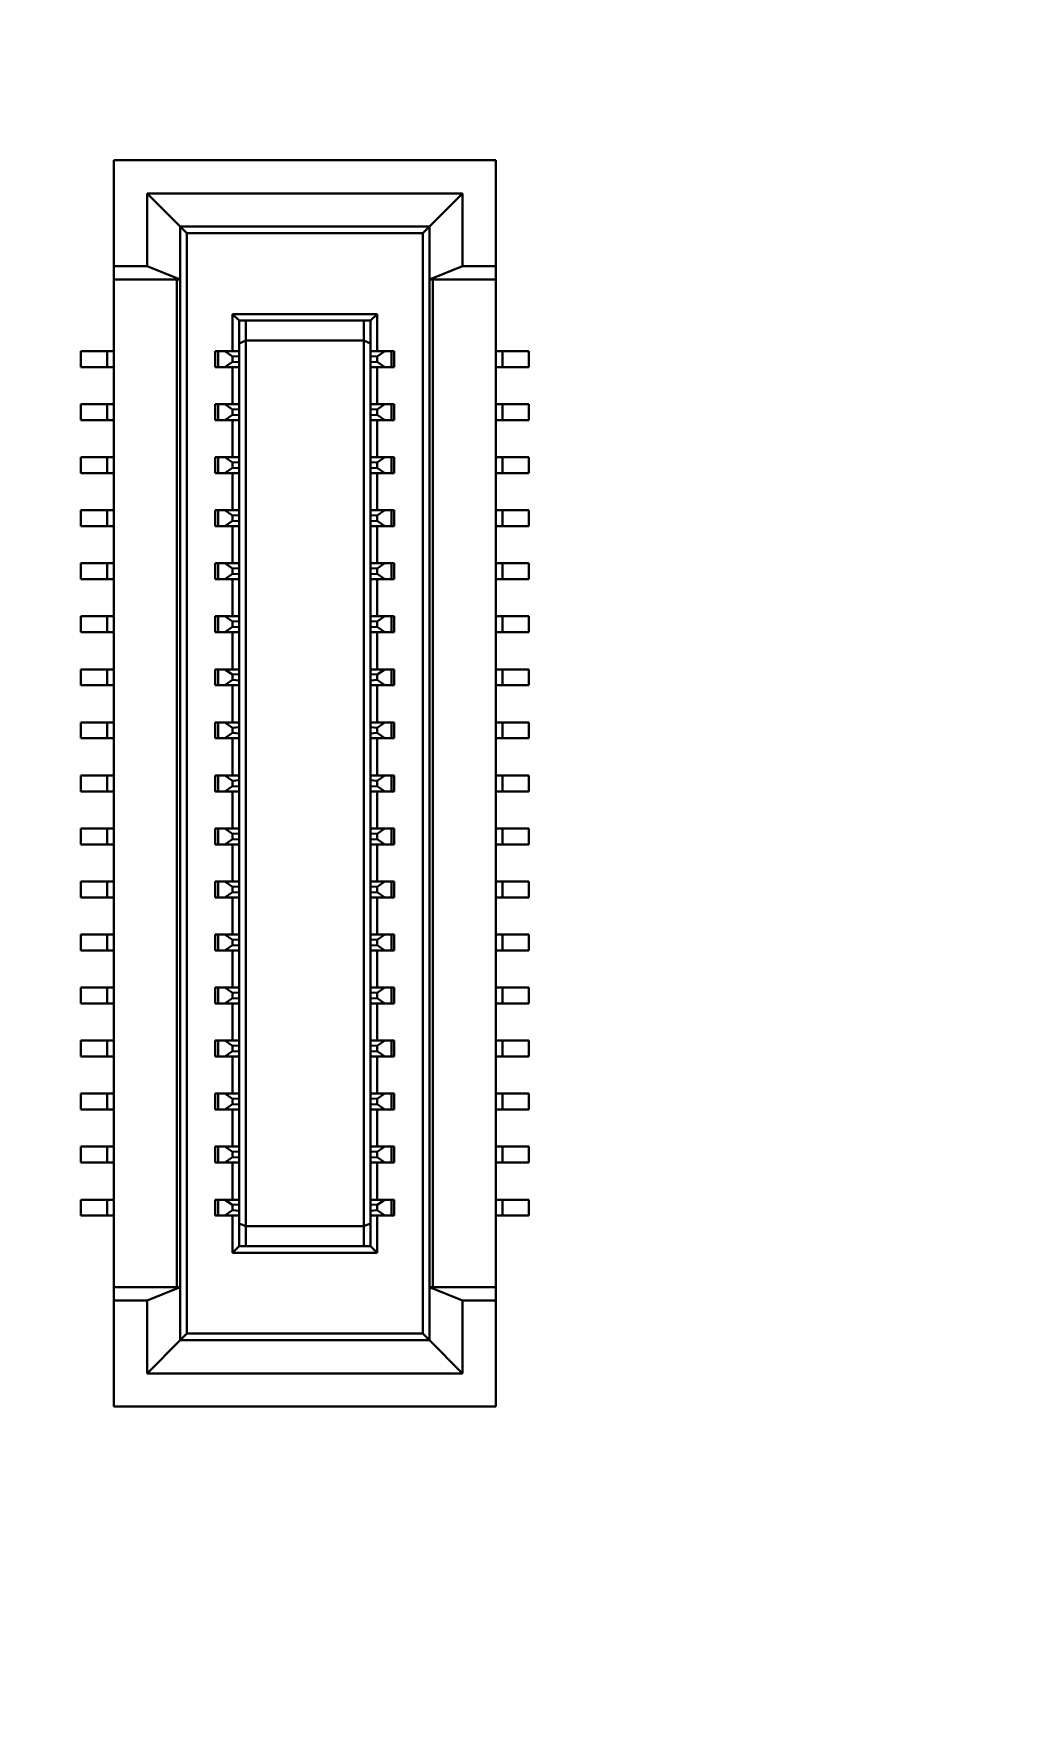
# Model space of a CAD drawing. Header units: millimetres. Extents: x 15 to 205, y 5 to 292.
# Drawn here: x 81.18 to 88.51, y 200.99 to 213.68 of the extents above; entities that cross this region are included whole.
import ezdxf

# ---------------------------------------------------------------- set-up
doc = ezdxf.new("R2010")
doc.units = ezdxf.units.MM
doc.layers.add('Geometries', color=7, linetype='Continuous')

msp = doc.modelspace()

# ---------------------------------------------------------------- linework, layer by layer
at = {"layer": 'Geometries', "linetype": 'Continuous', "lineweight": 40}
for p, q in [((84.669, 212.73), (81.789, 212.73)), ((81.789, 212.73), (81.789, 211.93)), ((84.669, 212.73), (84.669, 211.93)), ((82.039, 212.48), (82.039, 211.93)), ((84.419, 212.48), (82.039, 212.48)), ((82.039, 212.48), (82.289, 212.23)), ((84.419, 212.48), (84.169, 212.23)), ((84.419, 212.48), (84.419, 211.93)), ((82.289, 212.23), (82.289, 211.83)), ((84.169, 212.23), (82.289, 212.23)), ((82.289, 212.23), (82.339, 212.18)), ((84.119, 212.18), (84.169, 212.23)), ((84.169, 211.83), (84.169, 212.23)), ((82.339, 203.88), (82.339, 212.18)), ((84.119, 212.18), (82.339, 212.18)), ((84.119, 203.88), (84.119, 212.18)), ((82.039, 211.93), (81.789, 211.93)), ((81.789, 211.93), (81.789, 211.83)), ((81.789, 211.29), (81.789, 211.83)), ((82.264, 211.83), (81.789, 211.83)), ((82.039, 211.93), (82.289, 211.83)), ((82.264, 211.83), (82.289, 211.83)), ((82.264, 211.83), (82.264, 204.23)), ((82.289, 204.23), (82.289, 211.83)), ((84.419, 211.93), (84.169, 211.83)), ((84.194, 211.83), (84.169, 211.83)), ((84.169, 204.23), (84.169, 211.83)), ((84.669, 211.83), (84.194, 211.83)), ((84.194, 204.23), (84.194, 211.83)), ((84.419, 211.93), (84.669, 211.93)), ((84.669, 211.93), (84.669, 211.83)), ((84.669, 211.83), (84.669, 211.29)), ((82.684, 211.57), (82.684, 211.29)), ((83.774, 211.57), (82.684, 211.57)), ((82.734, 211.52), (82.684, 211.57)), ((83.724, 211.52), (83.774, 211.57)), ((83.774, 211.57), (83.774, 211.29)), ((82.734, 211.52), (82.784, 211.52)), ((82.734, 211.52), (82.734, 211.349)), ((82.784, 211.52), (83.674, 211.52)), ((82.784, 211.52), (82.784, 211.37)), ((83.674, 211.52), (83.674, 211.37)), ((83.724, 211.52), (83.674, 211.52)), ((83.724, 211.52), (83.724, 211.349)), ((82.734, 211.349), (82.784, 211.37)), ((82.734, 211.29), (82.734, 211.349)), ((82.784, 211.37), (83.674, 211.37)), ((82.784, 204.69), (82.784, 211.37)), ((83.724, 211.349), (83.674, 211.37)), ((83.674, 211.37), (83.674, 204.69)), ((83.724, 211.349), (83.724, 211.29)), ((81.539, 211.29), (81.739, 211.29)), ((81.539, 211.29), (81.539, 211.17)), ((81.789, 211.29), (81.739, 211.29)), ((81.739, 211.29), (81.739, 211.17)), ((81.789, 211.17), (81.789, 211.29)), ((82.554, 211.29), (82.554, 211.17)), ((82.554, 211.29), (82.576, 211.29)), ((82.625, 211.29), (82.576, 211.29)), ((82.576, 211.29), (82.576, 211.17)), ((82.684, 211.25), (82.625, 211.29)), ((82.684, 211.29), (82.625, 211.29)), ((82.684, 211.21), (82.625, 211.17)), ((82.734, 211.29), (82.684, 211.29)), ((82.734, 211.253), (82.684, 211.25)), ((82.684, 211.25), (82.684, 211.21)), ((82.734, 211.207), (82.684, 211.21)), ((82.734, 211.253), (82.734, 211.29)), ((82.734, 211.207), (82.734, 211.253)), ((82.734, 211.17), (82.734, 211.207)), ((83.724, 211.29), (83.774, 211.29)), ((83.724, 211.29), (83.724, 211.253)), ((83.724, 211.253), (83.724, 211.207)), ((83.724, 211.253), (83.774, 211.25)), ((83.724, 211.207), (83.774, 211.21)), ((83.724, 211.207), (83.724, 211.17)), ((83.774, 211.25), (83.832, 211.29)), ((83.774, 211.29), (83.832, 211.29)), ((83.774, 211.25), (83.774, 211.21)), ((83.774, 211.21), (83.832, 211.17)), ((83.832, 211.29), (83.882, 211.29)), ((83.904, 211.29), (83.882, 211.29)), ((83.882, 211.29), (83.882, 211.17)), ((83.904, 211.17), (83.904, 211.29)), ((84.669, 211.29), (84.669, 211.17)), ((84.669, 211.29), (84.719, 211.29)), ((84.919, 211.29), (84.719, 211.29)), ((84.719, 211.29), (84.719, 211.17)), ((84.919, 211.29), (84.919, 211.17)), ((81.539, 211.17), (81.739, 211.17)), ((81.789, 211.17), (81.739, 211.17)), ((81.789, 210.89), (81.789, 211.17)), ((82.554, 211.17), (82.576, 211.17)), ((82.625, 211.17), (82.576, 211.17)), ((82.625, 211.17), (82.684, 211.17)), ((82.684, 211.17), (82.684, 210.89)), ((82.684, 211.17), (82.734, 211.17)), ((82.734, 210.89), (82.734, 211.17)), ((83.774, 211.17), (83.724, 211.17)), ((83.724, 211.17), (83.724, 210.89)), ((83.774, 211.17), (83.774, 210.89)), ((83.832, 211.17), (83.774, 211.17)), ((83.832, 211.17), (83.882, 211.17)), ((83.904, 211.17), (83.882, 211.17)), ((84.669, 211.17), (84.669, 210.89)), ((84.669, 211.17), (84.719, 211.17)), ((84.919, 211.17), (84.719, 211.17)), ((81.539, 210.89), (81.539, 210.77)), ((81.539, 210.89), (81.739, 210.89)), ((81.789, 210.89), (81.739, 210.89)), ((81.739, 210.89), (81.739, 210.77)), ((81.789, 210.77), (81.789, 210.89)), ((82.554, 210.89), (82.554, 210.77)), ((82.554, 210.89), (82.576, 210.89)), ((82.576, 210.89), (82.576, 210.77)), ((82.625, 210.89), (82.576, 210.89)), ((82.684, 210.85), (82.625, 210.89)), ((82.684, 210.89), (82.625, 210.89)), ((82.684, 210.81), (82.625, 210.77)), ((82.734, 210.89), (82.684, 210.89)), ((82.734, 210.853), (82.684, 210.85)), ((82.684, 210.85), (82.684, 210.81)), ((82.734, 210.807), (82.684, 210.81)), ((82.734, 210.853), (82.734, 210.89)), ((82.734, 210.807), (82.734, 210.853)), ((82.734, 210.77), (82.734, 210.807)), ((83.724, 210.89), (83.724, 210.853)), ((83.724, 210.89), (83.774, 210.89)), ((83.724, 210.853), (83.774, 210.85)), ((83.724, 210.853), (83.724, 210.807)), ((83.724, 210.807), (83.774, 210.81)), ((83.724, 210.807), (83.724, 210.77)), ((83.774, 210.89), (83.832, 210.89)), ((83.774, 210.85), (83.832, 210.89)), ((83.774, 210.85), (83.774, 210.81)), ((83.774, 210.81), (83.832, 210.77)), ((83.832, 210.89), (83.882, 210.89)), ((83.904, 210.89), (83.882, 210.89)), ((83.882, 210.89), (83.882, 210.77)), ((83.904, 210.77), (83.904, 210.89)), ((84.669, 210.89), (84.719, 210.89)), ((84.669, 210.89), (84.669, 210.77)), ((84.919, 210.89), (84.719, 210.89)), ((84.719, 210.89), (84.719, 210.77)), ((84.919, 210.89), (84.919, 210.77)), ((81.539, 210.77), (81.739, 210.77)), ((81.789, 210.77), (81.739, 210.77)), ((81.789, 210.49), (81.789, 210.77)), ((82.554, 210.77), (82.576, 210.77)), ((82.625, 210.77), (82.576, 210.77)), ((82.625, 210.77), (82.684, 210.77)), ((82.684, 210.77), (82.684, 210.49)), ((82.684, 210.77), (82.734, 210.77)), ((82.734, 210.49), (82.734, 210.77)), ((83.724, 210.77), (83.724, 210.49)), ((83.774, 210.77), (83.724, 210.77)), ((83.774, 210.77), (83.774, 210.49)), ((83.832, 210.77), (83.774, 210.77)), ((83.832, 210.77), (83.882, 210.77)), ((83.904, 210.77), (83.882, 210.77)), ((84.669, 210.77), (84.719, 210.77)), ((84.669, 210.77), (84.669, 210.49)), ((84.919, 210.77), (84.719, 210.77)), ((81.539, 210.49), (81.739, 210.49)), ((81.539, 210.49), (81.539, 210.37)), ((81.739, 210.49), (81.739, 210.37)), ((81.789, 210.49), (81.739, 210.49)), ((81.789, 210.37), (81.789, 210.49)), ((82.554, 210.49), (82.576, 210.49)), ((82.554, 210.49), (82.554, 210.37)), ((82.625, 210.49), (82.576, 210.49)), ((82.576, 210.49), (82.576, 210.37)), ((82.684, 210.49), (82.625, 210.49)), ((82.684, 210.45), (82.625, 210.49)), ((82.734, 210.49), (82.684, 210.49)), ((82.734, 210.453), (82.684, 210.45)), ((82.684, 210.45), (82.684, 210.41)), ((82.734, 210.453), (82.734, 210.49)), ((82.734, 210.407), (82.734, 210.453)), ((83.724, 210.49), (83.724, 210.453)), ((83.724, 210.49), (83.774, 210.49)), ((83.724, 210.453), (83.724, 210.407)), ((83.724, 210.453), (83.774, 210.45)), ((83.774, 210.49), (83.832, 210.49)), ((83.774, 210.45), (83.832, 210.49)), ((83.774, 210.45), (83.774, 210.41)), ((83.832, 210.49), (83.882, 210.49)), ((83.904, 210.49), (83.882, 210.49)), ((83.882, 210.49), (83.882, 210.37)), ((83.904, 210.37), (83.904, 210.49)), ((84.669, 210.49), (84.669, 210.37)), ((84.669, 210.49), (84.719, 210.49)), ((84.919, 210.49), (84.719, 210.49)), ((84.719, 210.49), (84.719, 210.37)), ((84.919, 210.49), (84.919, 210.37)), ((81.539, 210.37), (81.739, 210.37)), ((81.789, 210.37), (81.739, 210.37)), ((81.789, 210.09), (81.789, 210.37)), ((82.554, 210.37), (82.576, 210.37)), ((82.625, 210.37), (82.576, 210.37)), ((82.684, 210.41), (82.625, 210.37)), ((82.625, 210.37), (82.684, 210.37)), ((82.734, 210.407), (82.684, 210.41)), ((82.684, 210.37), (82.684, 210.09)), ((82.684, 210.37), (82.734, 210.37)), ((82.734, 210.37), (82.734, 210.407)), ((82.734, 210.09), (82.734, 210.37)), ((83.724, 210.407), (83.774, 210.41)), ((83.724, 210.407), (83.724, 210.37)), ((83.774, 210.37), (83.724, 210.37)), ((83.724, 210.37), (83.724, 210.09)), ((83.774, 210.41), (83.832, 210.37)), ((83.774, 210.37), (83.774, 210.09)), ((83.832, 210.37), (83.774, 210.37)), ((83.832, 210.37), (83.882, 210.37)), ((83.904, 210.37), (83.882, 210.37)), ((84.669, 210.37), (84.719, 210.37)), ((84.669, 210.37), (84.669, 210.09)), ((84.919, 210.37), (84.719, 210.37)), ((81.539, 210.09), (81.739, 210.09)), ((81.539, 210.09), (81.539, 209.97)), ((81.789, 210.09), (81.739, 210.09)), ((81.739, 210.09), (81.739, 209.97)), ((81.789, 209.97), (81.789, 210.09)), ((82.554, 210.09), (82.576, 210.09)), ((82.554, 210.09), (82.554, 209.97)), ((82.625, 210.09), (82.576, 210.09)), ((82.576, 210.09), (82.576, 209.97)), ((82.684, 210.09), (82.625, 210.09)), ((82.684, 210.05), (82.625, 210.09)), ((82.734, 210.09), (82.684, 210.09)), ((82.734, 210.053), (82.684, 210.05)), ((82.684, 210.05), (82.684, 210.01)), ((82.734, 210.053), (82.734, 210.09)), ((82.734, 210.007), (82.734, 210.053)), ((83.724, 210.09), (83.774, 210.09)), ((83.724, 210.09), (83.724, 210.053)), ((83.724, 210.053), (83.724, 210.007)), ((83.724, 210.053), (83.774, 210.05)), ((83.774, 210.09), (83.832, 210.09)), ((83.774, 210.05), (83.832, 210.09)), ((83.774, 210.05), (83.774, 210.01)), ((83.832, 210.09), (83.882, 210.09)), ((83.882, 210.09), (83.882, 209.97)), ((83.904, 210.09), (83.882, 210.09)), ((83.904, 209.97), (83.904, 210.09)), ((84.669, 210.09), (84.669, 209.97)), ((84.669, 210.09), (84.719, 210.09)), ((84.919, 210.09), (84.719, 210.09)), ((84.719, 210.09), (84.719, 209.97)), ((84.919, 210.09), (84.919, 209.97)), ((81.539, 209.97), (81.739, 209.97)), ((81.789, 209.97), (81.739, 209.97)), ((81.789, 209.69), (81.789, 209.97)), ((82.554, 209.97), (82.576, 209.97)), ((82.625, 209.97), (82.576, 209.97)), ((82.684, 210.01), (82.625, 209.97)), ((82.625, 209.97), (82.684, 209.97)), ((82.734, 210.007), (82.684, 210.01)), ((82.684, 209.97), (82.684, 209.69)), ((82.684, 209.97), (82.734, 209.97)), ((82.734, 209.97), (82.734, 210.007)), ((82.734, 209.69), (82.734, 209.97)), ((83.724, 210.007), (83.774, 210.01)), ((83.724, 210.007), (83.724, 209.97)), ((83.724, 209.97), (83.724, 209.69)), ((83.774, 209.97), (83.724, 209.97)), ((83.774, 210.01), (83.832, 209.97)), ((83.774, 209.97), (83.774, 209.69)), ((83.832, 209.97), (83.774, 209.97)), ((83.832, 209.97), (83.882, 209.97)), ((83.904, 209.97), (83.882, 209.97)), ((84.669, 209.97), (84.669, 209.69)), ((84.669, 209.97), (84.719, 209.97)), ((84.919, 209.97), (84.719, 209.97)), ((81.539, 209.69), (81.739, 209.69)), ((81.539, 209.69), (81.539, 209.57)), ((81.789, 209.69), (81.739, 209.69)), ((81.739, 209.69), (81.739, 209.57)), ((81.789, 209.57), (81.789, 209.69)), ((82.554, 209.69), (82.554, 209.57)), ((82.554, 209.69), (82.576, 209.69)), ((82.576, 209.69), (82.576, 209.57)), ((82.625, 209.69), (82.576, 209.69)), ((82.684, 209.65), (82.625, 209.69)), ((82.684, 209.69), (82.625, 209.69)), ((82.734, 209.69), (82.684, 209.69)), ((82.734, 209.653), (82.734, 209.69)), ((83.724, 209.69), (83.774, 209.69)), ((83.724, 209.69), (83.724, 209.653)), ((83.774, 209.69), (83.832, 209.69)), ((83.774, 209.65), (83.832, 209.69)), ((83.832, 209.69), (83.882, 209.69)), ((83.904, 209.69), (83.882, 209.69)), ((83.882, 209.69), (83.882, 209.57)), ((83.904, 209.57), (83.904, 209.69)), ((84.669, 209.69), (84.719, 209.69)), ((84.669, 209.69), (84.669, 209.57)), ((84.919, 209.69), (84.719, 209.69)), ((84.719, 209.69), (84.719, 209.57)), ((84.919, 209.69), (84.919, 209.57)), ((81.539, 209.57), (81.739, 209.57)), ((81.789, 209.57), (81.739, 209.57)), ((81.789, 209.29), (81.789, 209.57)), ((82.554, 209.57), (82.576, 209.57)), ((82.625, 209.57), (82.576, 209.57)), ((82.684, 209.61), (82.625, 209.57)), ((82.625, 209.57), (82.684, 209.57)), ((82.734, 209.653), (82.684, 209.65)), ((82.684, 209.65), (82.684, 209.61)), ((82.734, 209.607), (82.684, 209.61)), ((82.684, 209.57), (82.684, 209.29)), ((82.684, 209.57), (82.734, 209.57)), ((82.734, 209.607), (82.734, 209.653)), ((82.734, 209.57), (82.734, 209.607)), ((82.734, 209.29), (82.734, 209.57)), ((83.724, 209.653), (83.724, 209.607)), ((83.724, 209.653), (83.774, 209.65)), ((83.724, 209.607), (83.774, 209.61)), ((83.724, 209.607), (83.724, 209.57)), ((83.774, 209.57), (83.724, 209.57)), ((83.724, 209.57), (83.724, 209.29)), ((83.774, 209.65), (83.774, 209.61)), ((83.774, 209.61), (83.832, 209.57)), ((83.774, 209.57), (83.774, 209.29)), ((83.832, 209.57), (83.774, 209.57)), ((83.832, 209.57), (83.882, 209.57)), ((83.904, 209.57), (83.882, 209.57)), ((84.669, 209.57), (84.669, 209.29)), ((84.669, 209.57), (84.719, 209.57)), ((84.919, 209.57), (84.719, 209.57)), ((81.539, 209.29), (81.539, 209.17)), ((81.539, 209.29), (81.739, 209.29)), ((81.739, 209.29), (81.739, 209.17)), ((81.789, 209.29), (81.739, 209.29)), ((81.789, 209.17), (81.789, 209.29)), ((82.554, 209.29), (82.576, 209.29)), ((82.554, 209.29), (82.554, 209.17)), ((82.625, 209.29), (82.576, 209.29)), ((82.576, 209.29), (82.576, 209.17)), ((82.684, 209.25), (82.625, 209.29)), ((82.684, 209.29), (82.625, 209.29)), ((82.734, 209.29), (82.684, 209.29)), ((82.734, 209.253), (82.734, 209.29)), ((83.724, 209.29), (83.774, 209.29)), ((83.724, 209.29), (83.724, 209.253)), ((83.774, 209.29), (83.832, 209.29)), ((83.774, 209.25), (83.832, 209.29)), ((83.832, 209.29), (83.882, 209.29)), ((83.882, 209.29), (83.882, 209.17)), ((83.904, 209.29), (83.882, 209.29)), ((83.904, 209.17), (83.904, 209.29)), ((84.669, 209.29), (84.719, 209.29)), ((84.669, 209.29), (84.669, 209.17)), ((84.719, 209.29), (84.719, 209.17)), ((84.919, 209.29), (84.719, 209.29)), ((84.919, 209.29), (84.919, 209.17)), ((81.539, 209.17), (81.739, 209.17)), ((81.789, 209.17), (81.739, 209.17)), ((81.789, 208.89), (81.789, 209.17)), ((82.554, 209.17), (82.576, 209.17)), ((82.625, 209.17), (82.576, 209.17)), ((82.684, 209.21), (82.625, 209.17)), ((82.625, 209.17), (82.684, 209.17)), ((82.734, 209.253), (82.684, 209.25)), ((82.684, 209.25), (82.684, 209.21)), ((82.734, 209.207), (82.684, 209.21)), ((82.684, 209.17), (82.684, 208.89)), ((82.684, 209.17), (82.734, 209.17)), ((82.734, 209.207), (82.734, 209.253)), ((82.734, 209.17), (82.734, 209.207)), ((82.734, 208.89), (82.734, 209.17)), ((83.724, 209.253), (83.724, 209.207)), ((83.724, 209.253), (83.774, 209.25)), ((83.724, 209.207), (83.774, 209.21)), ((83.724, 209.207), (83.724, 209.17)), ((83.774, 209.17), (83.724, 209.17)), ((83.724, 209.17), (83.724, 208.89)), ((83.774, 209.25), (83.774, 209.21)), ((83.774, 209.21), (83.832, 209.17)), ((83.774, 209.17), (83.774, 208.89)), ((83.832, 209.17), (83.774, 209.17)), ((83.832, 209.17), (83.882, 209.17)), ((83.904, 209.17), (83.882, 209.17)), ((84.669, 209.17), (84.719, 209.17)), ((84.669, 209.17), (84.669, 208.89)), ((84.919, 209.17), (84.719, 209.17)), ((81.539, 208.89), (81.739, 208.89)), ((81.539, 208.89), (81.539, 208.77)), ((81.539, 208.77), (81.739, 208.77)), ((81.739, 208.89), (81.739, 208.77)), ((81.789, 208.89), (81.739, 208.89)), ((81.789, 208.77), (81.739, 208.77)), ((81.789, 208.77), (81.789, 208.89)), ((81.789, 208.49), (81.789, 208.77)), ((82.554, 208.89), (82.576, 208.89)), ((82.554, 208.89), (82.554, 208.77)), ((82.554, 208.77), (82.576, 208.77)), ((82.576, 208.89), (82.576, 208.77)), ((82.625, 208.89), (82.576, 208.89)), ((82.625, 208.77), (82.576, 208.77)), ((82.684, 208.89), (82.625, 208.89)), ((82.684, 208.85), (82.625, 208.89)), ((82.684, 208.81), (82.625, 208.77)), ((82.625, 208.77), (82.684, 208.77)), ((82.734, 208.89), (82.684, 208.89)), ((82.734, 208.853), (82.684, 208.85)), ((82.684, 208.85), (82.684, 208.81)), ((82.734, 208.807), (82.684, 208.81)), ((82.684, 208.77), (82.684, 208.49)), ((82.684, 208.77), (82.734, 208.77)), ((82.734, 208.853), (82.734, 208.89)), ((82.734, 208.807), (82.734, 208.853)), ((82.734, 208.77), (82.734, 208.807)), ((82.734, 208.49), (82.734, 208.77)), ((83.724, 208.89), (83.774, 208.89)), ((83.724, 208.89), (83.724, 208.853)), ((83.724, 208.853), (83.774, 208.85)), ((83.724, 208.853), (83.724, 208.807)), ((83.724, 208.807), (83.774, 208.81)), ((83.724, 208.807), (83.724, 208.77)), ((83.774, 208.77), (83.724, 208.77)), ((83.724, 208.77), (83.724, 208.49)), ((83.774, 208.89), (83.832, 208.89)), ((83.774, 208.85), (83.832, 208.89)), ((83.774, 208.85), (83.774, 208.81)), ((83.774, 208.81), (83.832, 208.77)), ((83.774, 208.77), (83.774, 208.49)), ((83.832, 208.77), (83.774, 208.77)), ((83.832, 208.89), (83.882, 208.89)), ((83.832, 208.77), (83.882, 208.77)), ((83.904, 208.89), (83.882, 208.89)), ((83.882, 208.89), (83.882, 208.77)), ((83.904, 208.77), (83.882, 208.77)), ((83.904, 208.77), (83.904, 208.89)), ((84.669, 208.89), (84.669, 208.77)), ((84.669, 208.89), (84.719, 208.89)), ((84.669, 208.77), (84.719, 208.77)), ((84.669, 208.77), (84.669, 208.49)), ((84.919, 208.89), (84.719, 208.89)), ((84.719, 208.89), (84.719, 208.77)), ((84.919, 208.77), (84.719, 208.77)), ((84.919, 208.89), (84.919, 208.77)), ((81.539, 208.49), (81.739, 208.49)), ((81.539, 208.49), (81.539, 208.37)), ((81.789, 208.49), (81.739, 208.49)), ((81.739, 208.49), (81.739, 208.37)), ((81.789, 208.37), (81.789, 208.49)), ((82.554, 208.49), (82.554, 208.37)), ((82.554, 208.49), (82.576, 208.49)), ((82.625, 208.49), (82.576, 208.49)), ((82.576, 208.49), (82.576, 208.37)), ((82.684, 208.49), (82.625, 208.49)), ((82.684, 208.45), (82.625, 208.49)), ((82.684, 208.41), (82.625, 208.37)), ((82.734, 208.49), (82.684, 208.49)), ((82.734, 208.453), (82.684, 208.45)), ((82.684, 208.45), (82.684, 208.41)), ((82.734, 208.407), (82.684, 208.41)), ((82.734, 208.453), (82.734, 208.49)), ((82.734, 208.407), (82.734, 208.453)), ((82.734, 208.37), (82.734, 208.407)), ((83.724, 208.49), (83.774, 208.49)), ((83.724, 208.49), (83.724, 208.453)), ((83.724, 208.453), (83.774, 208.45)), ((83.724, 208.453), (83.724, 208.407)), ((83.724, 208.407), (83.774, 208.41)), ((83.724, 208.407), (83.724, 208.37)), ((83.774, 208.49), (83.832, 208.49)), ((83.774, 208.45), (83.832, 208.49)), ((83.774, 208.45), (83.774, 208.41)), ((83.774, 208.41), (83.832, 208.37)), ((83.832, 208.49), (83.882, 208.49)), ((83.904, 208.49), (83.882, 208.49)), ((83.882, 208.49), (83.882, 208.37)), ((83.904, 208.37), (83.904, 208.49)), ((84.669, 208.49), (84.719, 208.49)), ((84.669, 208.49), (84.669, 208.37)), ((84.919, 208.49), (84.719, 208.49)), ((84.719, 208.49), (84.719, 208.37)), ((84.919, 208.49), (84.919, 208.37)), ((81.539, 208.37), (81.739, 208.37)), ((81.789, 208.37), (81.739, 208.37)), ((81.789, 208.09), (81.789, 208.37)), ((82.554, 208.37), (82.576, 208.37)), ((82.625, 208.37), (82.576, 208.37)), ((82.625, 208.37), (82.684, 208.37)), ((82.684, 208.37), (82.684, 208.09)), ((82.684, 208.37), (82.734, 208.37)), ((82.734, 208.09), (82.734, 208.37)), ((83.774, 208.37), (83.724, 208.37)), ((83.724, 208.37), (83.724, 208.09)), ((83.774, 208.37), (83.774, 208.09)), ((83.832, 208.37), (83.774, 208.37)), ((83.832, 208.37), (83.882, 208.37)), ((83.904, 208.37), (83.882, 208.37)), ((84.669, 208.37), (84.719, 208.37)), ((84.669, 208.37), (84.669, 208.09)), ((84.919, 208.37), (84.719, 208.37)), ((81.539, 208.09), (81.739, 208.09)), ((81.539, 208.09), (81.539, 207.97)), ((81.739, 208.09), (81.739, 207.97)), ((81.789, 208.09), (81.739, 208.09)), ((81.789, 207.97), (81.789, 208.09)), ((82.554, 208.09), (82.576, 208.09)), ((82.554, 208.09), (82.554, 207.97)), ((82.625, 208.09), (82.576, 208.09)), ((82.576, 208.09), (82.576, 207.97)), ((82.684, 208.05), (82.625, 208.09)), ((82.684, 208.09), (82.625, 208.09)), ((82.684, 208.01), (82.625, 207.97)), ((82.734, 208.09), (82.684, 208.09)), ((82.734, 208.053), (82.684, 208.05)), ((82.684, 208.05), (82.684, 208.01)), ((82.734, 208.007), (82.684, 208.01)), ((82.734, 208.053), (82.734, 208.09)), ((82.734, 208.007), (82.734, 208.053)), ((83.724, 208.09), (83.774, 208.09)), ((83.724, 208.09), (83.724, 208.053)), ((83.724, 208.053), (83.774, 208.05)), ((83.724, 208.053), (83.724, 208.007)), ((83.724, 208.007), (83.774, 208.01)), ((83.774, 208.09), (83.832, 208.09)), ((83.774, 208.05), (83.832, 208.09)), ((83.774, 208.05), (83.774, 208.01)), ((83.774, 208.01), (83.832, 207.97)), ((83.832, 208.09), (83.882, 208.09)), ((83.904, 208.09), (83.882, 208.09)), ((83.882, 208.09), (83.882, 207.97)), ((83.904, 207.97), (83.904, 208.09)), ((84.669, 208.09), (84.669, 207.97)), ((84.669, 208.09), (84.719, 208.09)), ((84.919, 208.09), (84.719, 208.09)), ((84.719, 208.09), (84.719, 207.97)), ((84.919, 208.09), (84.919, 207.97)), ((81.539, 207.97), (81.739, 207.97)), ((81.789, 207.97), (81.739, 207.97)), ((81.789, 207.69), (81.789, 207.97)), ((82.554, 207.97), (82.576, 207.97)), ((82.625, 207.97), (82.576, 207.97)), ((82.625, 207.97), (82.684, 207.97)), ((82.684, 207.97), (82.684, 207.69)), ((82.684, 207.97), (82.734, 207.97)), ((82.734, 207.97), (82.734, 208.007)), ((82.734, 207.69), (82.734, 207.97)), ((83.724, 208.007), (83.724, 207.97)), ((83.774, 207.97), (83.724, 207.97)), ((83.724, 207.97), (83.724, 207.69)), ((83.774, 207.97), (83.774, 207.69)), ((83.832, 207.97), (83.774, 207.97)), ((83.832, 207.97), (83.882, 207.97)), ((83.904, 207.97), (83.882, 207.97)), ((84.669, 207.97), (84.669, 207.69)), ((84.669, 207.97), (84.719, 207.97)), ((84.919, 207.97), (84.719, 207.97)), ((81.539, 207.69), (81.539, 207.57)), ((81.539, 207.69), (81.739, 207.69)), ((81.739, 207.69), (81.739, 207.57)), ((81.789, 207.69), (81.739, 207.69)), ((81.789, 207.57), (81.789, 207.69)), ((82.554, 207.69), (82.576, 207.69)), ((82.554, 207.69), (82.554, 207.57)), ((82.576, 207.69), (82.576, 207.57)), ((82.625, 207.69), (82.576, 207.69)), ((82.684, 207.69), (82.625, 207.69)), ((82.684, 207.65), (82.625, 207.69)), ((82.734, 207.69), (82.684, 207.69)), ((82.734, 207.653), (82.684, 207.65)), ((82.684, 207.65), (82.684, 207.61)), ((82.734, 207.653), (82.734, 207.69)), ((82.734, 207.607), (82.734, 207.653)), ((83.724, 207.69), (83.724, 207.653)), ((83.724, 207.69), (83.774, 207.69)), ((83.724, 207.653), (83.724, 207.607)), ((83.724, 207.653), (83.774, 207.65)), ((83.774, 207.69), (83.832, 207.69)), ((83.774, 207.65), (83.832, 207.69)), ((83.774, 207.65), (83.774, 207.61)), ((83.832, 207.69), (83.882, 207.69)), ((83.904, 207.69), (83.882, 207.69)), ((83.882, 207.69), (83.882, 207.57)), ((83.904, 207.57), (83.904, 207.69)), ((84.669, 207.69), (84.719, 207.69)), ((84.669, 207.69), (84.669, 207.57)), ((84.919, 207.69), (84.719, 207.69)), ((84.719, 207.69), (84.719, 207.57)), ((84.919, 207.69), (84.919, 207.57)), ((81.539, 207.57), (81.739, 207.57)), ((81.789, 207.57), (81.739, 207.57)), ((81.789, 207.29), (81.789, 207.57)), ((82.554, 207.57), (82.576, 207.57)), ((82.625, 207.57), (82.576, 207.57)), ((82.684, 207.61), (82.625, 207.57)), ((82.625, 207.57), (82.684, 207.57)), ((82.734, 207.607), (82.684, 207.61)), ((82.684, 207.57), (82.684, 207.29)), ((82.684, 207.57), (82.734, 207.57)), ((82.734, 207.57), (82.734, 207.607)), ((82.734, 207.29), (82.734, 207.57)), ((83.724, 207.607), (83.774, 207.61)), ((83.724, 207.607), (83.724, 207.57)), ((83.774, 207.57), (83.724, 207.57)), ((83.724, 207.57), (83.724, 207.29)), ((83.774, 207.61), (83.832, 207.57)), ((83.774, 207.57), (83.774, 207.29)), ((83.832, 207.57), (83.774, 207.57)), ((83.832, 207.57), (83.882, 207.57)), ((83.904, 207.57), (83.882, 207.57)), ((84.669, 207.57), (84.669, 207.29)), ((84.669, 207.57), (84.719, 207.57)), ((84.919, 207.57), (84.719, 207.57)), ((81.539, 207.29), (81.539, 207.17)), ((81.539, 207.29), (81.739, 207.29)), ((81.739, 207.29), (81.739, 207.17)), ((81.789, 207.29), (81.739, 207.29)), ((81.789, 207.17), (81.789, 207.29)), ((82.554, 207.29), (82.576, 207.29)), ((82.554, 207.29), (82.554, 207.17)), ((82.625, 207.29), (82.576, 207.29)), ((82.576, 207.29), (82.576, 207.17)), ((82.684, 207.25), (82.625, 207.29)), ((82.684, 207.29), (82.625, 207.29)), ((82.734, 207.29), (82.684, 207.29)), ((82.734, 207.253), (82.684, 207.25)), ((82.684, 207.25), (82.684, 207.21)), ((82.734, 207.253), (82.734, 207.29)), ((82.734, 207.207), (82.734, 207.253)), ((83.724, 207.29), (83.774, 207.29)), ((83.724, 207.29), (83.724, 207.253)), ((83.724, 207.253), (83.774, 207.25)), ((83.724, 207.253), (83.724, 207.207)), ((83.774, 207.25), (83.832, 207.29)), ((83.774, 207.29), (83.832, 207.29)), ((83.774, 207.25), (83.774, 207.21)), ((83.832, 207.29), (83.882, 207.29)), ((83.904, 207.29), (83.882, 207.29)), ((83.882, 207.29), (83.882, 207.17)), ((83.904, 207.17), (83.904, 207.29)), ((84.669, 207.29), (84.719, 207.29)), ((84.669, 207.29), (84.669, 207.17)), ((84.919, 207.29), (84.719, 207.29)), ((84.719, 207.29), (84.719, 207.17)), ((84.919, 207.29), (84.919, 207.17)), ((81.539, 207.17), (81.739, 207.17)), ((81.789, 207.17), (81.739, 207.17)), ((81.789, 206.89), (81.789, 207.17)), ((82.554, 207.17), (82.576, 207.17)), ((82.625, 207.17), (82.576, 207.17)), ((82.684, 207.21), (82.625, 207.17)), ((82.625, 207.17), (82.684, 207.17)), ((82.734, 207.207), (82.684, 207.21)), ((82.684, 207.17), (82.684, 206.89)), ((82.684, 207.17), (82.734, 207.17)), ((82.734, 207.17), (82.734, 207.207)), ((82.734, 206.89), (82.734, 207.17)), ((83.724, 207.207), (83.774, 207.21)), ((83.724, 207.207), (83.724, 207.17)), ((83.774, 207.17), (83.724, 207.17)), ((83.724, 207.17), (83.724, 206.89)), ((83.774, 207.21), (83.832, 207.17)), ((83.774, 207.17), (83.774, 206.89)), ((83.832, 207.17), (83.774, 207.17)), ((83.832, 207.17), (83.882, 207.17)), ((83.904, 207.17), (83.882, 207.17)), ((84.669, 207.17), (84.719, 207.17)), ((84.669, 207.17), (84.669, 206.89)), ((84.919, 207.17), (84.719, 207.17)), ((81.539, 206.89), (81.739, 206.89)), ((81.539, 206.89), (81.539, 206.77)), ((81.789, 206.89), (81.739, 206.89)), ((81.739, 206.89), (81.739, 206.77)), ((81.789, 206.77), (81.789, 206.89)), ((82.554, 206.89), (82.576, 206.89)), ((82.554, 206.89), (82.554, 206.77)), ((82.625, 206.89), (82.576, 206.89)), ((82.576, 206.89), (82.576, 206.77)), ((82.684, 206.89), (82.625, 206.89)), ((82.684, 206.85), (82.625, 206.89)), ((82.734, 206.89), (82.684, 206.89)), ((82.734, 206.853), (82.734, 206.89)), ((83.724, 206.89), (83.774, 206.89)), ((83.724, 206.89), (83.724, 206.853)), ((83.774, 206.89), (83.832, 206.89)), ((83.774, 206.85), (83.832, 206.89)), ((83.832, 206.89), (83.882, 206.89)), ((83.882, 206.89), (83.882, 206.77)), ((83.904, 206.89), (83.882, 206.89)), ((83.904, 206.77), (83.904, 206.89)), ((84.669, 206.89), (84.669, 206.77)), ((84.669, 206.89), (84.719, 206.89)), ((84.919, 206.89), (84.719, 206.89)), ((84.719, 206.89), (84.719, 206.77)), ((84.919, 206.89), (84.919, 206.77)), ((81.539, 206.77), (81.739, 206.77)), ((81.789, 206.77), (81.739, 206.77)), ((81.789, 206.49), (81.789, 206.77)), ((82.554, 206.77), (82.576, 206.77)), ((82.625, 206.77), (82.576, 206.77)), ((82.684, 206.81), (82.625, 206.77)), ((82.625, 206.77), (82.684, 206.77)), ((82.734, 206.853), (82.684, 206.85)), ((82.684, 206.85), (82.684, 206.81)), ((82.734, 206.807), (82.684, 206.81)), ((82.684, 206.77), (82.684, 206.49)), ((82.684, 206.77), (82.734, 206.77)), ((82.734, 206.807), (82.734, 206.853)), ((82.734, 206.77), (82.734, 206.807)), ((82.734, 206.49), (82.734, 206.77)), ((83.724, 206.853), (83.774, 206.85)), ((83.724, 206.853), (83.724, 206.807)), ((83.724, 206.807), (83.774, 206.81)), ((83.724, 206.807), (83.724, 206.77)), ((83.774, 206.77), (83.724, 206.77)), ((83.724, 206.77), (83.724, 206.49)), ((83.774, 206.85), (83.774, 206.81)), ((83.774, 206.81), (83.832, 206.77)), ((83.774, 206.77), (83.774, 206.49)), ((83.832, 206.77), (83.774, 206.77)), ((83.832, 206.77), (83.882, 206.77)), ((83.904, 206.77), (83.882, 206.77)), ((84.669, 206.77), (84.719, 206.77)), ((84.669, 206.77), (84.669, 206.49)), ((84.919, 206.77), (84.719, 206.77)), ((81.539, 206.49), (81.739, 206.49)), ((81.539, 206.49), (81.539, 206.37)), ((81.789, 206.49), (81.739, 206.49)), ((81.739, 206.49), (81.739, 206.37)), ((81.789, 206.37), (81.789, 206.49)), ((82.554, 206.49), (82.576, 206.49)), ((82.554, 206.49), (82.554, 206.37)), ((82.625, 206.49), (82.576, 206.49)), ((82.576, 206.49), (82.576, 206.37)), ((82.684, 206.49), (82.625, 206.49)), ((82.684, 206.45), (82.625, 206.49)), ((82.734, 206.49), (82.684, 206.49)), ((82.734, 206.453), (82.734, 206.49)), ((83.724, 206.49), (83.774, 206.49)), ((83.724, 206.49), (83.724, 206.453)), ((83.774, 206.49), (83.832, 206.49)), ((83.774, 206.45), (83.832, 206.49)), ((83.832, 206.49), (83.882, 206.49)), ((83.904, 206.49), (83.882, 206.49)), ((83.882, 206.49), (83.882, 206.37)), ((83.904, 206.37), (83.904, 206.49)), ((84.669, 206.49), (84.719, 206.49)), ((84.669, 206.49), (84.669, 206.37)), ((84.919, 206.49), (84.719, 206.49)), ((84.719, 206.49), (84.719, 206.37)), ((84.919, 206.49), (84.919, 206.37)), ((81.539, 206.37), (81.739, 206.37)), ((81.789, 206.37), (81.739, 206.37)), ((81.789, 206.09), (81.789, 206.37)), ((82.554, 206.37), (82.576, 206.37)), ((82.625, 206.37), (82.576, 206.37)), ((82.684, 206.41), (82.625, 206.37)), ((82.625, 206.37), (82.684, 206.37)), ((82.734, 206.453), (82.684, 206.45)), ((82.684, 206.45), (82.684, 206.41)), ((82.734, 206.407), (82.684, 206.41)), ((82.684, 206.37), (82.684, 206.09)), ((82.684, 206.37), (82.734, 206.37)), ((82.734, 206.407), (82.734, 206.453)), ((82.734, 206.37), (82.734, 206.407)), ((82.734, 206.09), (82.734, 206.37)), ((83.724, 206.453), (83.774, 206.45)), ((83.724, 206.453), (83.724, 206.407)), ((83.724, 206.407), (83.774, 206.41)), ((83.724, 206.407), (83.724, 206.37)), ((83.724, 206.37), (83.724, 206.09)), ((83.774, 206.37), (83.724, 206.37)), ((83.774, 206.45), (83.774, 206.41)), ((83.774, 206.41), (83.832, 206.37)), ((83.774, 206.37), (83.774, 206.09)), ((83.832, 206.37), (83.774, 206.37)), ((83.832, 206.37), (83.882, 206.37)), ((83.904, 206.37), (83.882, 206.37)), ((84.669, 206.37), (84.719, 206.37)), ((84.669, 206.37), (84.669, 206.09)), ((84.919, 206.37), (84.719, 206.37)), ((81.539, 206.09), (81.739, 206.09)), ((81.539, 206.09), (81.539, 205.97)), ((81.789, 206.09), (81.739, 206.09)), ((81.739, 206.09), (81.739, 205.97)), ((81.789, 205.97), (81.789, 206.09)), ((82.554, 206.09), (82.554, 205.97)), ((82.554, 206.09), (82.576, 206.09)), ((82.576, 206.09), (82.576, 205.97)), ((82.625, 206.09), (82.576, 206.09)), ((82.684, 206.05), (82.625, 206.09)), ((82.684, 206.09), (82.625, 206.09)), ((82.684, 206.01), (82.625, 205.97)), ((82.734, 206.09), (82.684, 206.09)), ((82.734, 206.053), (82.684, 206.05)), ((82.684, 206.05), (82.684, 206.01)), ((82.734, 206.007), (82.684, 206.01)), ((82.734, 206.053), (82.734, 206.09)), ((82.734, 206.007), (82.734, 206.053)), ((82.734, 205.97), (82.734, 206.007)), ((83.724, 206.09), (83.774, 206.09)), ((83.724, 206.09), (83.724, 206.053)), ((83.724, 206.053), (83.774, 206.05)), ((83.724, 206.053), (83.724, 206.007)), ((83.724, 206.007), (83.774, 206.01)), ((83.724, 206.007), (83.724, 205.97)), ((83.774, 206.05), (83.832, 206.09)), ((83.774, 206.09), (83.832, 206.09)), ((83.774, 206.05), (83.774, 206.01)), ((83.774, 206.01), (83.832, 205.97)), ((83.832, 206.09), (83.882, 206.09)), ((83.904, 206.09), (83.882, 206.09)), ((83.882, 206.09), (83.882, 205.97)), ((83.904, 205.97), (83.904, 206.09)), ((84.669, 206.09), (84.719, 206.09)), ((84.669, 206.09), (84.669, 205.97)), ((84.919, 206.09), (84.719, 206.09)), ((84.719, 206.09), (84.719, 205.97)), ((84.919, 206.09), (84.919, 205.97)), ((81.539, 205.97), (81.739, 205.97)), ((81.789, 205.97), (81.739, 205.97)), ((81.789, 205.69), (81.789, 205.97)), ((82.554, 205.97), (82.576, 205.97)), ((82.625, 205.97), (82.576, 205.97)), ((82.625, 205.97), (82.684, 205.97)), ((82.684, 205.97), (82.684, 205.69)), ((82.684, 205.97), (82.734, 205.97)), ((82.734, 205.69), (82.734, 205.97)), ((83.774, 205.97), (83.724, 205.97)), ((83.724, 205.97), (83.724, 205.69)), ((83.774, 205.97), (83.774, 205.69)), ((83.832, 205.97), (83.774, 205.97)), ((83.832, 205.97), (83.882, 205.97)), ((83.904, 205.97), (83.882, 205.97)), ((84.669, 205.97), (84.719, 205.97)), ((84.669, 205.97), (84.669, 205.69)), ((84.919, 205.97), (84.719, 205.97)), ((81.539, 205.69), (81.739, 205.69)), ((81.539, 205.69), (81.539, 205.57)), ((81.739, 205.69), (81.739, 205.57)), ((81.789, 205.69), (81.739, 205.69)), ((81.789, 205.57), (81.789, 205.69)), ((82.554, 205.69), (82.554, 205.57)), ((82.554, 205.69), (82.576, 205.69)), ((82.576, 205.69), (82.576, 205.57)), ((82.625, 205.69), (82.576, 205.69)), ((82.684, 205.69), (82.625, 205.69)), ((82.684, 205.65), (82.625, 205.69)), ((82.684, 205.61), (82.625, 205.57)), ((82.734, 205.69), (82.684, 205.69)), ((82.734, 205.653), (82.684, 205.65)), ((82.684, 205.65), (82.684, 205.61)), ((82.734, 205.607), (82.684, 205.61)), ((82.734, 205.653), (82.734, 205.69)), ((82.734, 205.607), (82.734, 205.653)), ((82.734, 205.57), (82.734, 205.607)), ((83.724, 205.69), (83.774, 205.69)), ((83.724, 205.69), (83.724, 205.653)), ((83.724, 205.653), (83.774, 205.65)), ((83.724, 205.653), (83.724, 205.607)), ((83.724, 205.607), (83.774, 205.61)), ((83.724, 205.607), (83.724, 205.57)), ((83.774, 205.65), (83.832, 205.69)), ((83.774, 205.69), (83.832, 205.69)), ((83.774, 205.65), (83.774, 205.61)), ((83.774, 205.61), (83.832, 205.57)), ((83.832, 205.69), (83.882, 205.69)), ((83.904, 205.69), (83.882, 205.69)), ((83.882, 205.69), (83.882, 205.57)), ((83.904, 205.57), (83.904, 205.69)), ((84.669, 205.69), (84.719, 205.69)), ((84.669, 205.69), (84.669, 205.57)), ((84.719, 205.69), (84.719, 205.57)), ((84.919, 205.69), (84.719, 205.69)), ((84.919, 205.69), (84.919, 205.57)), ((81.539, 205.57), (81.739, 205.57)), ((81.789, 205.57), (81.739, 205.57)), ((81.789, 205.29), (81.789, 205.57)), ((82.554, 205.57), (82.576, 205.57)), ((82.625, 205.57), (82.576, 205.57)), ((82.625, 205.57), (82.684, 205.57)), ((82.684, 205.57), (82.684, 205.29)), ((82.684, 205.57), (82.734, 205.57)), ((82.734, 205.29), (82.734, 205.57)), ((83.724, 205.57), (83.724, 205.29)), ((83.774, 205.57), (83.724, 205.57)), ((83.774, 205.57), (83.774, 205.29)), ((83.832, 205.57), (83.774, 205.57)), ((83.832, 205.57), (83.882, 205.57)), ((83.904, 205.57), (83.882, 205.57)), ((84.669, 205.57), (84.719, 205.57)), ((84.669, 205.57), (84.669, 205.29)), ((84.919, 205.57), (84.719, 205.57)), ((81.539, 205.29), (81.539, 205.17)), ((81.539, 205.29), (81.739, 205.29)), ((81.789, 205.29), (81.739, 205.29)), ((81.739, 205.29), (81.739, 205.17)), ((81.789, 205.17), (81.789, 205.29)), ((82.554, 205.29), (82.576, 205.29)), ((82.554, 205.29), (82.554, 205.17)), ((82.576, 205.29), (82.576, 205.17)), ((82.625, 205.29), (82.576, 205.29)), ((82.684, 205.25), (82.625, 205.29)), ((82.684, 205.29), (82.625, 205.29)), ((82.734, 205.29), (82.684, 205.29)), ((82.734, 205.253), (82.684, 205.25)), ((82.684, 205.25), (82.684, 205.21)), ((82.734, 205.253), (82.734, 205.29)), ((82.734, 205.207), (82.734, 205.253)), ((83.724, 205.29), (83.724, 205.253)), ((83.724, 205.29), (83.774, 205.29)), ((83.724, 205.253), (83.724, 205.207)), ((83.724, 205.253), (83.774, 205.25)), ((83.774, 205.29), (83.832, 205.29)), ((83.774, 205.25), (83.832, 205.29)), ((83.774, 205.25), (83.774, 205.21)), ((83.832, 205.29), (83.882, 205.29)), ((83.882, 205.29), (83.882, 205.17)), ((83.904, 205.29), (83.882, 205.29)), ((83.904, 205.17), (83.904, 205.29)), ((84.669, 205.29), (84.669, 205.17)), ((84.669, 205.29), (84.719, 205.29)), ((84.919, 205.29), (84.719, 205.29)), ((84.719, 205.29), (84.719, 205.17)), ((84.919, 205.29), (84.919, 205.17)), ((81.539, 205.17), (81.739, 205.17)), ((81.789, 205.17), (81.739, 205.17)), ((81.789, 204.89), (81.789, 205.17)), ((82.554, 205.17), (82.576, 205.17)), ((82.625, 205.17), (82.576, 205.17)), ((82.684, 205.21), (82.625, 205.17)), ((82.625, 205.17), (82.684, 205.17)), ((82.734, 205.207), (82.684, 205.21)), ((82.684, 205.17), (82.684, 204.89)), ((82.684, 205.17), (82.734, 205.17)), ((82.734, 205.17), (82.734, 205.207)), ((82.734, 204.89), (82.734, 205.17)), ((83.724, 205.207), (83.774, 205.21)), ((83.724, 205.207), (83.724, 205.17)), ((83.774, 205.17), (83.724, 205.17)), ((83.724, 205.17), (83.724, 204.89)), ((83.774, 205.21), (83.832, 205.17)), ((83.774, 205.17), (83.774, 204.89)), ((83.832, 205.17), (83.774, 205.17)), ((83.832, 205.17), (83.882, 205.17)), ((83.904, 205.17), (83.882, 205.17)), ((84.669, 205.17), (84.669, 204.89)), ((84.669, 205.17), (84.719, 205.17)), ((84.919, 205.17), (84.719, 205.17)), ((81.539, 204.89), (81.739, 204.89)), ((81.539, 204.89), (81.539, 204.77)), ((81.789, 204.89), (81.739, 204.89)), ((81.739, 204.89), (81.739, 204.77)), ((81.789, 204.77), (81.789, 204.89)), ((82.554, 204.89), (82.576, 204.89)), ((82.554, 204.89), (82.554, 204.77)), ((82.625, 204.89), (82.576, 204.89)), ((82.576, 204.89), (82.576, 204.77)), ((82.684, 204.89), (82.625, 204.89)), ((82.684, 204.85), (82.625, 204.89)), ((82.734, 204.89), (82.684, 204.89)), ((82.734, 204.853), (82.684, 204.85)), ((82.684, 204.85), (82.684, 204.81)), ((82.734, 204.853), (82.734, 204.89)), ((82.734, 204.807), (82.734, 204.853)), ((83.724, 204.89), (83.774, 204.89)), ((83.724, 204.89), (83.724, 204.853)), ((83.724, 204.853), (83.724, 204.807)), ((83.724, 204.853), (83.774, 204.85)), ((83.774, 204.89), (83.832, 204.89)), ((83.774, 204.85), (83.832, 204.89)), ((83.774, 204.85), (83.774, 204.81)), ((83.832, 204.89), (83.882, 204.89)), ((83.882, 204.89), (83.882, 204.77)), ((83.904, 204.89), (83.882, 204.89)), ((83.904, 204.77), (83.904, 204.89)), ((84.669, 204.89), (84.719, 204.89)), ((84.669, 204.89), (84.669, 204.77)), ((84.919, 204.89), (84.719, 204.89)), ((84.719, 204.89), (84.719, 204.77)), ((84.919, 204.89), (84.919, 204.77)), ((81.539, 204.77), (81.739, 204.77)), ((81.789, 204.77), (81.739, 204.77)), ((81.789, 204.23), (81.789, 204.77)), ((82.554, 204.77), (82.576, 204.77)), ((82.625, 204.77), (82.576, 204.77)), ((82.684, 204.81), (82.625, 204.77)), ((82.625, 204.77), (82.684, 204.77)), ((82.734, 204.807), (82.684, 204.81)), ((82.684, 204.77), (82.684, 204.49)), ((82.684, 204.77), (82.734, 204.77)), ((82.734, 204.77), (82.734, 204.807)), ((82.734, 204.71), (82.734, 204.77)), ((82.734, 204.54), (82.734, 204.71)), ((82.734, 204.71), (82.784, 204.69)), ((83.724, 204.71), (83.674, 204.69)), ((83.724, 204.807), (83.774, 204.81)), ((83.724, 204.807), (83.724, 204.77)), ((83.774, 204.77), (83.724, 204.77)), ((83.724, 204.77), (83.724, 204.71)), ((83.724, 204.54), (83.724, 204.71)), ((83.774, 204.81), (83.832, 204.77)), ((83.774, 204.77), (83.774, 204.49)), ((83.832, 204.77), (83.774, 204.77)), ((83.832, 204.77), (83.882, 204.77)), ((83.904, 204.77), (83.882, 204.77)), ((84.669, 204.77), (84.669, 204.23)), ((84.669, 204.77), (84.719, 204.77)), ((84.919, 204.77), (84.719, 204.77)), ((83.674, 204.69), (82.784, 204.69)), ((82.784, 204.54), (82.784, 204.69)), ((83.674, 204.54), (83.674, 204.69)), ((82.684, 204.49), (82.734, 204.54)), ((83.774, 204.49), (82.684, 204.49)), ((82.784, 204.54), (82.734, 204.54)), ((82.784, 204.54), (83.674, 204.54)), ((83.674, 204.54), (83.724, 204.54)), ((83.774, 204.49), (83.724, 204.54)), ((81.789, 204.13), (81.789, 204.23)), ((82.264, 204.23), (81.789, 204.23)), ((82.039, 204.13), (82.289, 204.23)), ((82.264, 204.23), (82.289, 204.23)), ((82.289, 204.23), (82.289, 203.83)), ((84.169, 203.83), (84.169, 204.23)), ((84.169, 204.23), (84.194, 204.23)), ((84.419, 204.13), (84.169, 204.23)), ((84.194, 204.23), (84.669, 204.23)), ((84.669, 204.23), (84.669, 204.13)), ((81.789, 204.13), (81.789, 203.33)), ((82.039, 204.13), (81.789, 204.13)), ((82.039, 203.58), (82.039, 204.13)), ((84.669, 204.13), (84.419, 204.13)), ((84.419, 203.58), (84.419, 204.13)), ((84.669, 203.33), (84.669, 204.13)), ((82.039, 203.58), (82.289, 203.83)), ((82.289, 203.83), (82.339, 203.88)), ((82.289, 203.83), (84.169, 203.83)), ((84.119, 203.88), (82.339, 203.88)), ((84.169, 203.83), (84.119, 203.88)), ((84.419, 203.58), (84.169, 203.83)), ((82.039, 203.58), (84.419, 203.58)), ((84.669, 203.33), (81.789, 203.33))]:
    msp.add_line(p, q, dxfattribs=at)
for centre, radius in [((110, 199.295), 60), ((109.942, 199.31), 50.2)]:
    msp.add_circle(centre, radius, dxfattribs=at)
msp.add_arc((109.942, 199.31), 50, 309.6552, 230.1492, dxfattribs=at)

doc.saveas('drawing.dxf')
